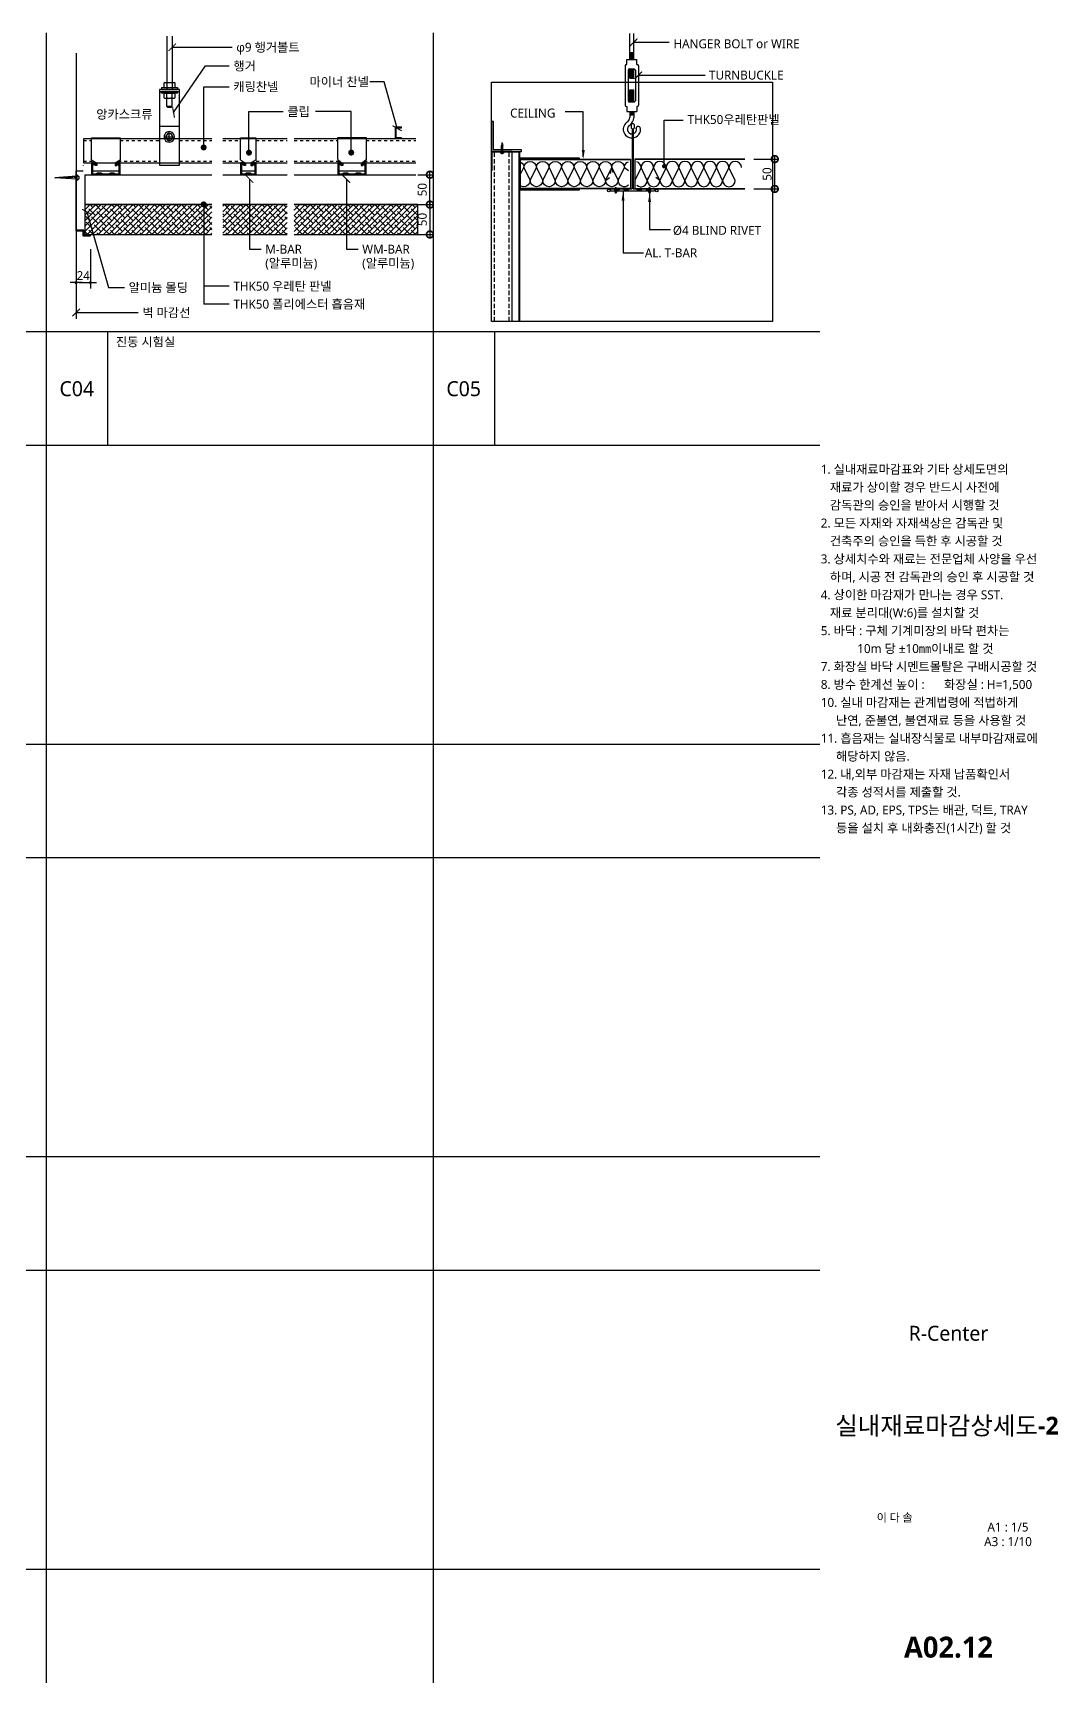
# Model space of a CAD drawing. Header units: millimetres. Extents: x 233 to 16681, y 105 to 2867.
# Drawn here: x 14966 to 16681, y 105 to 2865 of the extents above; entities that cross this region are included whole.
import ezdxf
from ezdxf.enums import TextEntityAlignment as Align

# ---------------------------------------------------------------- set-up
doc = ezdxf.new("R2010")
doc.units = ezdxf.units.MM
doc.header["$LTSCALE"] = 5
for name, pattern in [('ACAD_ISO10W100', [18, 12, -3, 0, -3]), ('HID', [2.2, 1.5, -0.7]), ('HIDDEN', [2, 1, -1])]:
    doc.linetypes.add(name, pattern=pattern)
doc.layers.get('Defpoints').update_dxf_attribs({"color": 137})
for name, color, linetype in [('01하지철물', 8, 'Continuous'), ('0402수정', 3, 'Continuous'), ('1', 7, 'ACAD_ISO10W100'), ('3', 3, 'Continuous'), ('313', 7, 'Continuous'), ('5', 5, 'Continuous'), ('9', 9, 'Continuous'), ('A-ANNO-LEDE', 6, 'Continuous'), ('A-TABL-ENDL', 2, 'Continuous'), ('A-TABL-SUBL', 4, 'Continuous'), ('A-TXT-NOTE', 3, 'Continuous'), ('DIM', 7, 'Continuous'), ('E1', 6, 'Continuous'), ('ELE-2', 2, 'Continuous'), ('FIN', 5, 'Continuous'), ('FIN4', 4, 'Continuous'), ('FIN5', 5, 'Continuous'), ('FLASHING', 5, 'Continuous'), ('GB', 4, 'Continuous'), ('H', 9, 'Continuous'), ('HAT', 8, 'Continuous'), ('HATCH', 5, 'Continuous'), ('INSUL', 252, 'Continuous'), ('piss', 1, 'Continuous'), ('SYM-LEAD', 6, 'Continuous'), ('TEXT', 3, 'Continuous'), ('TXT', 3, 'Continuous'), ('TXT2', 2, 'Continuous'), ('WALL', 3, 'Continuous'), ('WID', 4, 'Continuous'), ('XR-SHEET$0$TITLE', 7, 'Continuous'), ('XR-SHEET$1$SHT', 5, 'Continuous'), ('XR-SHEET$1$TEXT', 3, 'Continuous')]:
    doc.layers.add(name, color=color, linetype=linetype)
doc.styles.add('arial', font='malgun.ttf')
doc.styles.add('S1', font='malgun.ttf')
doc.styles.get("Standard").update_dxf_attribs({"font": 'malgun.ttf'})
doc.styles.add('XR-SHEET$0$굴림체(옥산)', font='malgun.ttf')
doc.styles.add('굴림체(옥산)', font='malgun.ttf')
doc.styles.add('맑은고딕', font='malgun.ttf')
doc.styles.add('맑은고딕B', font='malgunbd.ttf')
doc.styles.add('스타일1', font='malgun.ttf')
doc.dimstyles.new('CJA$0', dxfattribs={"dimscale": 300, "dimtxt": 2.7, "dimasz": 1, "dimexe": 2, "dimexo": 3, "dimgap": 1, "dimtad": 1, "dimdec": 0, "dimzin": 1, "dimdsep": 46, "dimtxsty": 'arial', "dimblk": 'DOT', "dimcen": 0.09, "dimdle": 1, "dimclrd": 256, "dimclre": 256, "dimclrt": 3, "dimadec": 0, "dimazin": 0, "dimtfac": 1, "dimtdec": 0, "dimtmove": 2, "dimatfit": 3, "dimldrblk": 'DOT', "dimfxl": 1, "dimtolj": 1, "dimtzin": 1, "dimarcsym": 0})
doc.dimstyles.new('CJA-1', dxfattribs={"dimscale": 5, "dimtxt": 3, "dimasz": 1, "dimexe": 2, "dimexo": 3, "dimgap": 1, "dimtad": 1, "dimdec": 0, "dimdsep": 46, "dimlunit": 6, "dimtxsty": '굴림체(옥산)', "dimblk": 'CJDOT', "dimcen": 0.09, "dimclrd": 256, "dimclre": 256, "dimclrt": 3, "dimazin": 2, "dimtfac": 1, "dimtdec": 0, "dimtix": 1, "dimtmove": 2, "dimatfit": 3, "dimldrblk": 'CJDOT', "dimfxl": 1, "dimtolj": 1, "dimtzin": 0, "dimarcsym": 0})
doc.dimstyles.new('DIM-QD 1', dxfattribs={"dimtxt": 3, "dimasz": 1.5, "dimexe": 1, "dimexo": 0, "dimgap": 1, "dimtad": 1, "dimdec": 3, "dimdsep": 46, "dimlunit": 6, "dimtxsty": '굴림체(옥산)', "dimblk1": 'ARCHTICK', "dimblk2": 'ARCHTICK', "dimsah": 1, "dimcen": 0, "dimclrd": 256, "dimclre": 256, "dimclrt": 3, "dimazin": 2, "dimtfac": 1, "dimtdec": 3, "dimtix": 1, "dimtmove": 2, "dimatfit": 3, "dimldrblk": 'ARCHTICK', "dimfxl": 1, "dimtolj": 1, "dimtzin": 0, "dimarcsym": 0})
doc.dimstyles.new('LEDER-Dot', dxfattribs={"dimscale": 5, "dimtxt": 3, "dimasz": 2, "dimexe": 2, "dimexo": 2, "dimgap": 1, "dimtad": 1, "dimtxsty": 'arial', "dimblk": 'DOTSMALL', "dimcen": 2, "dimdle": 2, "dimclrd": 256, "dimclre": 256, "dimclrt": 256, "dimadec": 0, "dimazin": 0, "dimtfac": 1, "dimtmove": 0, "dimatfit": 3, "dimldrblk": 'DOT', "dimfxl": 1, "dimlwd": -1, "dimlwe": -1, "dimarcsym": 0})

# ---------------------------------------------------------------- blocks, each defined once
blk = doc.blocks.new('CJDOT')
blk.add_line((-2, 0), (2, 0))
at = {"const_width": 0.5}
blk.add_lwpolyline([(-0.25, 0, 1), (0.25, 0, 1)], format="xyb", close=True, dxfattribs=at)
blk = doc.blocks.new('*D26')
at = {"layer": 'Defpoints', "color": 0, "transparency": 16777216}
for p in [(15038.5, 2518.3), (15062.5, 2518.3), (15062.5, 2447.4)]:
    blk.add_point(p, dxfattribs=at)
at = {"layer": 'DIM', "lineweight": -2, "transparency": 16777216}
for p, q in [((15038.5, 2503.3), (15038.5, 2437.4)), ((15062.5, 2503.3), (15062.5, 2437.4)), ((15043.5, 2447.4), (15057.5, 2447.4))]:
    blk.add_line(p, q, dxfattribs=at)
at = {"layer": 'DIM', "lineweight": -2, "transparency": 16777216, "xscale": 5, "yscale": 5, "zscale": 5, "rotation": 180}
blk.add_blockref('CJDOT', (15038.5, 2447.4), dxfattribs=at)
at = {"layer": 'DIM', "lineweight": -2, "transparency": 16777216, "xscale": 5, "yscale": 5, "zscale": 5}
blk.add_blockref('CJDOT', (15062.5, 2447.4), dxfattribs=at)
at = {"layer": 'DIM', "color": 3, "transparency": 16777216, "insert": (15050.5, 2459.1), "char_height": 15, "attachment_point": 5}
blk.add_mtext('\\A1;24', dxfattribs=at)
blk = doc.blocks.new('_ARCHTICK')
at = {"color": 0, "linetype": 'ByBlock', "const_width": 0.15}
blk.add_lwpolyline([(-0.5, -0.5), (0.5, 0.5)], dxfattribs=at)
blk = doc.blocks.new('_DOT')
at = {"color": 0, "linetype": 'ByBlock'}
blk.add_line((-0.5, 0), (-1, 0), dxfattribs=at)
at = {"color": 0, "linetype": 'ByBlock', "const_width": 0.5}
blk.add_lwpolyline([(-0.25, 0, 1), (0.25, 0, 1)], format="xyb", close=True, dxfattribs=at)
blk = doc.blocks.new('_DotSmall')
at = {"color": 0, "linetype": 'ByBlock', "const_width": 0.5}
blk.add_lwpolyline([(-0.0625, 0, 1), (0.0625, 0, 1)], format="xyb", close=True, dxfattribs=at)
blk = doc.blocks.new('*D27')
at = {"layer": 'Defpoints', "color": 0, "transparency": 16777216}
for p in [(15594.8, 2578), (15594.8, 2528), (15630.2, 2528)]:
    blk.add_point(p, dxfattribs=at)
at = {"layer": 'DIM', "color": 7, "lineweight": -2, "transparency": 16777216}
for p, q in [((15609.8, 2578), (15635.2, 2578)), ((15630.2, 2583), (15630.2, 2523)), ((15609.8, 2528), (15635.2, 2528))]:
    blk.add_line(p, q, dxfattribs=at)
at = {"layer": 'DIM', "color": 7, "lineweight": -2, "transparency": 16777216, "xscale": 22.5, "yscale": 22.5, "zscale": 22.5}
for p, rotation in [((15630.2, 2578), 90), ((15630.2, 2528), 270)]:
    blk.add_blockref('_DotSmall', p, dxfattribs=dict(at, rotation=rotation))
at = {"layer": 'DIM', "color": 3, "transparency": 16777216, "insert": (15617.5, 2553), "char_height": 15, "attachment_point": 5, "rotation": 90, "style": '스타일1'}
blk.add_mtext('\\A1;50', dxfattribs=at)
blk = doc.blocks.new('piss')
at = {"layer": '1'}
for p, q in [((-3.5, 0), (-3.5, 0.4)), ((3.5, 0), (-3.5, 0)), ((1.7, 0), (-1.7, 0)), ((-1, 0), (1, -1.2)), ((-1, 0), (-1, -11)), ((1, 0), (-1, 0)), ((1, 0), (1, -11)), ((3.5, 0), (3.5, 0.4)), ((-1, -0.7), (1, -1.9)), ((-1, -1.4), (1, -2.6)), ((-1, -2.1), (1, -3.3)), ((-1, -2.8), (1, -4)), ((-1, -3.5), (1, -4.7)), ((-1, -4.2), (1, -5.4)), ((-1, -4.9), (1, -6.1)), ((-1, -5.6), (1, -6.8)), ((-1, -6.3), (1, -7.5)), ((-1, -7), (1, -8.2)), ((-1, -7.7), (1, -8.9)), ((-1, -8.4), (1, -9.6)), ((-1, -9.1), (1, -10.3)), ((-1, -9.8), (1, -11)), ((-1, -10.5), (0.9, -11.6)), ((0, -14.8), (-1, -11)), ((0, -14.8), (1, -11))]:
    blk.add_line(p, q, dxfattribs=at)
at = {"layer": '1', "color": 1}
blk.add_line((0, 3.7), (0, -15.6), dxfattribs=at)
at = {"layer": '1', "extrusion": (0, 0, -1)}
for centre, major_axis, start_param, end_param in [((0, -2.5), (3.21, 3.21), 4.616067, 5.318703), ((0, 2), (-0.573, 0.573), 2.445737, 5.408245), ((0, -2.5), (-3.21, 3.21), 0.964483, 1.667118)]:
    blk.add_ellipse(centre, major_axis=major_axis, ratio=1, start_param=start_param, end_param=end_param, dxfattribs=at)
blk = doc.blocks.new('*D28')
at = {"layer": 'Defpoints', "color": 0, "transparency": 16777216}
for p in [(16156.9, 2654.1), (16206.9, 2654.1), (16156.9, 2604.1)]:
    blk.add_point(p, dxfattribs=at)
at = {"layer": 'DIM', "color": 7, "lineweight": -2, "transparency": 16777216}
for p, q in [((16171.9, 2654.1), (16211.9, 2654.1)), ((16206.9, 2599.1), (16206.9, 2659.1)), ((16171.9, 2604.1), (16211.9, 2604.1))]:
    blk.add_line(p, q, dxfattribs=at)
at = {"layer": 'DIM', "color": 7, "lineweight": -2, "transparency": 16777216, "xscale": 22.5, "yscale": 22.5, "zscale": 22.5}
for p, rotation in [((16206.9, 2654.1), 90), ((16206.9, 2604.1), 270)]:
    blk.add_blockref('_DotSmall', p, dxfattribs=dict(at, rotation=rotation))
at = {"layer": 'DIM', "color": 3, "transparency": 16777216, "insert": (16194.1, 2629.1), "char_height": 15, "attachment_point": 5, "rotation": 90, "style": '스타일1'}
blk.add_mtext('\\A1;50', dxfattribs=at)
blk = doc.blocks.new('클립')
at = {"layer": 'FLASHING'}
for p, q in [((7145.8, -487.5), (7144.7, -488.7)), ((7144.7, -488.7), (7144.7, -493.5)), ((7145.8, -494.7), (7144.7, -493.5)), ((7145.8, -487.5), (7147.5, -487.5)), ((7145.8, -494.7), (7145.8, -574.9)), ((7147.5, -487.5), (7148.7, -488.7)), ((7147.5, -494.7), (7148.7, -493.5)), ((7147.5, -494.7), (7147.5, -574.9)), ((7148.7, -488.7), (7148.7, -493.5)), ((7116.7, -574.9), (7116.7, -575.9)), ((7116.7, -574.9), (7121.7, -574.9)), ((7118.5, -577.5), (7174.8, -577.5)), ((7121.7, -574.9), (7122.7, -575.9)), ((7122.7, -575.9), (7128.2, -575.9)), ((7129.2, -574.9), (7128.2, -575.9)), ((7129.2, -574.9), (7134.2, -574.9)), ((7134.2, -574.9), (7135.2, -575.9)), ((7135.2, -575.9), (7140.7, -575.9)), ((7141.7, -574.9), (7140.7, -575.9)), ((7141.7, -574.9), (7145.8, -574.9)), ((7147.5, -574.9), (7151.7, -574.9)), ((7151.7, -574.9), (7152.7, -575.9)), ((7152.7, -575.9), (7158.2, -575.9)), ((7159.2, -574.9), (7158.2, -575.9)), ((7159.2, -574.9), (7164.2, -574.9)), ((7164.2, -574.9), (7165.2, -575.9)), ((7165.2, -575.9), (7170.7, -575.9)), ((7171.7, -574.9), (7170.7, -575.9)), ((7171.7, -574.9), (7176.7, -574.9)), ((7176.7, -574.9), (7176.7, -575.9))]:
    blk.add_line(p, q, dxfattribs=at)
for centre, start, end in [((7118.3, -575.9), 182.2649, 275.9602), ((7175, -575.9), 264.0398, 357.7351)]:
    blk.add_arc(centre, 1.68, start, end, dxfattribs=at)
blk = doc.blocks.new('A$C5f08aae1')
at = {"layer": 'A-TXT-NOTE', "style": '맑은고딕'}
for s, p in [('1. 실내재료마감표와 기타 상세도면의 ', (13.9, -33.8)), ('   재료가 상이할 경우 반드시 사전에 ', (13.9, -63.8)), ('   감독관의 승인을 받아서 시행할 것', (13.9, -93.8)), ('2. 모든 자재와 자재색상은 감독관 및 ', (13.9, -123.8)), ('   건축주의 승인을 득한 후 시공할 것', (13.9, -153.8)), ('3. 상세치수와 재료는 전문업체 사양을 우선', (13.9, -183.8)), ('   하며, 시공 전 감독관의 승인 후 시공할 것', (13.9, -213.8)), ('4. 상이한 마감재가 만나는 경우 SST.', (13.9, -243.8)), ('   재료 분리대(W:6)를 설치할 것', (13.9, -273.8)), ('5. 바닥 : 구체 기계미장의 바닥 편차는 ', (13.9, -303.8)), ('            10m 당 ±10㎜이내로 할 것', (13.9, -333.8)), ('7. 화장실 바닥 시멘트몰탈은 구배시공할 것', (13.9, -363.8)), ('8. 방수 한계선 높이 :', (13.9, -393.8)), ('   화장실 : H=1,500', (204.7, -393.8)), ('10. 실내 마감재는 관계법령에 적법하게', (13.9, -423.8)), ('     난연, 준불연, 불연재료 등을 사용할 것', (13.9, -453.8)), ('11. 흡음재는 실내장식물로 내부마감재료에', (13.9, -483.8)), ('     해당하지 않음.', (13.9, -513.8)), ('12. 내,외부 마감재는 자재 납품확인서', (13.9, -543.8)), ('     각종 성적서를 제출할 것.', (13.9, -573.8)), ('13. PS, AD, EPS, TPS는 배관, 덕트, TRAY ', (13.9, -603.8)), ('     등을 설치 후 내화충진(1시간) 할 것', (13.9, -633.8))]:
    blk.add_text(s, height=15, dxfattribs=at).set_placement(p, align=Align.MIDDLE_LEFT)
blk = doc.blocks.new('*D36')
at = {"layer": 'Defpoints', "color": 0, "transparency": 16777216}
for p in [(15594.8, 2628), (15630.2, 2628), (15594.8, 2578)]:
    blk.add_point(p, dxfattribs=at)
at = {"layer": 'DIM', "color": 7, "lineweight": -2, "transparency": 16777216}
for p, q in [((15609.8, 2628), (15635.2, 2628)), ((15630.2, 2573), (15630.2, 2633)), ((15609.8, 2578), (15635.2, 2578))]:
    blk.add_line(p, q, dxfattribs=at)
at = {"layer": 'DIM', "color": 7, "lineweight": -2, "transparency": 16777216, "xscale": 22.5, "yscale": 22.5, "zscale": 22.5}
for p, rotation in [((15630.2, 2628), 90), ((15630.2, 2578), 270)]:
    blk.add_blockref('_DotSmall', p, dxfattribs=dict(at, rotation=rotation))
at = {"layer": 'DIM', "color": 3, "transparency": 16777216, "insert": (15617.5, 2603), "char_height": 15, "attachment_point": 5, "rotation": 90, "style": '스타일1'}
blk.add_mtext('\\A1;50', dxfattribs=at)
blk = doc.blocks.new('XR-SHEET$0$TITLE')
at = {"layer": 'XR-SHEET$0$TITLE', "true_color": 0x000000, "style": 'XR-SHEET$0$굴림체(옥산)'}
for tag, height, p in [('동명칭', 6, (776.77, -457.26)), ('SCALE-A1', 3, (797.5, -522)), ('SCALE-A3', 3, (797.5, -527)), ('DATA', 3, (797.5, -540))]:
    blk.add_attdef(tag, text='', height=height, dxfattribs=at).set_placement(p, align=Align.MIDDLE)
for tag, height, p in [('TITLE1', 6, (776.5, -479.4)), ('TITLE4', 6, (776.5, -484.39)), ('TITLE2', 6, (776.5, -489)), ('TITLE5', 6, (776.5, -493.99)), ('TITLE3', 6, (776.5, -498.7)), ('NAME-1', 3, (760.16, -517.5)), ('NAME-2', 3, (760.16, -526.5)), ('A0.00', 7, (776.5, -561))]:
    blk.add_attdef(tag, text='', height=height, dxfattribs=at).set_placement(p, align=Align.MIDDLE_CENTER)

msp = doc.modelspace()

# ---------------------------------------------------------------- hatches: boundary and pattern name
at = {"layer": 'ELE-2'}
h = msp.add_hatch(dxfattribs=at)
h.set_pattern_fill('ANSI38', color=251, scale=2)
h.set_pattern_definition([(45, (4205, 2039.001), (-4.490128, 4.490128), []), (135, (4205, 2039.001), (-13.4703842, 4.490128), [15.875, -9.525])])
h.paths.add_polyline_path([(15265.7, 2528), (15265.7, 2578), (15053.3, 2578), (15053.3, 2528)])
h.paths.add_polyline_path([(15391.7, 2528), (15391.7, 2578), (15283.9, 2578), (15283.9, 2528)])
h.paths.add_polyline_path([(15403.3, 2578), (15403.3, 2528), (15609.8, 2528), (15609.8, 2578)])

# ---------------------------------------------------------------- linework, layer by layer
msp.add_line((15767, 2666.8), (15734.2, 2666.8))
at = {"color": 5, "linetype": 'HID'}
for p, q in [((15738.4, 2382.6), (15738.4, 2665.7)), ((15762.8, 2382.6), (15762.8, 2665.7))]:
    msp.add_line(p, q, dxfattribs=at)
at = {"color": 6}
for p, q in [((15767.8, 2382.6), (15767.8, 2665.7)), ((15779.5, 2382.6), (15779.4, 2665.7))]:
    msp.add_line(p, q, dxfattribs=at)
at = {"color": 5}
msp.add_line((15733.4, 2382.6), (15733.4, 2579.8), dxfattribs=at)
at = {"layer": '01하지철물', "color": 4}
msp.add_lwpolyline([(15780.4, 2602.5), (15880.4, 2602.5), (15880.4, 2604.1), (15782, 2604.1), (15782, 2654.1), (15880.4, 2654.1), (15880.4, 2655.7), (15780.4, 2655.7)], close=True, dxfattribs=at)
at = {"layer": '0402수정', "color": 254}
msp.add_line((15733.4, 2579.8), (15733.4, 2716.4), dxfattribs=at)
at = {"layer": '3', "color": 2}
for p, q in [((15782, 2654.1), (15965.9, 2654.1)), ((15782, 2653.2), (15965.9, 2653.2)), ((15965.9, 2654.1), (15965.9, 2604.1)), ((16156.9, 2654.1), (15972.8, 2654.1)), ((15972.8, 2654.1), (15972.8, 2604.1)), ((16156.9, 2653.2), (15972.8, 2653.2)), ((15965.9, 2605), (15781.9, 2605)), ((15965.9, 2604.1), (15781.9, 2604.1)), ((15972.8, 2605), (16156.9, 2605)), ((15972.8, 2604.1), (16156.9, 2604.1))]:
    msp.add_line(p, q, dxfattribs=at)
at = {"layer": '3', "color": 6}
for p, q in [((15940.2, 2604.4), (15939.3, 2604.4)), ((15939.3, 2599.7), (15940.2, 2599.7)), ((15940.2, 2599.7), (15940.2, 2604.4)), ((15941.1, 2608), (15941.1, 2608.4)), ((15941.1, 2597), (15941.1, 2607.1)), ((15941.1, 2595.7), (15941.1, 2596.1)), ((15942, 2604.4), (15942, 2599.7)), ((15942.9, 2604.4), (15942, 2604.4)), ((15942, 2599.7), (15942.9, 2599.7)), ((15995.8, 2604.4), (15996.7, 2604.4)), ((15996.7, 2599.7), (15995.8, 2599.7)), ((15996.7, 2604.4), (15996.7, 2599.7)), ((15997.6, 2608), (15997.6, 2608.4)), ((15997.6, 2597), (15997.6, 2607.1)), ((15998.5, 2599.7), (15998.5, 2604.4)), ((15998.5, 2604.4), (15999.4, 2604.4)), ((15999.4, 2599.7), (15998.5, 2599.7))]:
    msp.add_line(p, q, dxfattribs=at)
at = {"layer": '3'}
msp.add_lwpolyline([(15733.4, 2666.8), (15783.4, 2666.8), (15783.4, 2669.8), (15736.4, 2669.8), (15736.4, 2716.8), (15733.4, 2716.8)], close=True, dxfattribs=at)
at = {"layer": '3', "color": 6}
for centre, start, end in [((15941.1, 2604.4), 0, 180), ((15941.1, 2599.7), 180, 0), ((15997.6, 2604.4), 0, 180), ((15997.6, 2599.7), 180, 0)]:
    msp.add_arc(centre, 1.8, start, end, dxfattribs=at)
at = {"layer": '313', "color": 7, "linetype": 'Continuous'}
for p, q in [((15572.5, 2687.9), (15572.5, 2707.8)), ((15572.5, 2707.8), (15582.9, 2707.8)), ((15574, 2689.5), (15574, 2706.3)), ((15574, 2706.3), (15582.9, 2706.3)), ((15582.9, 2706.3), (15582.9, 2707.8)), ((15582.9, 2687.9), (15572.5, 2687.9)), ((15582.9, 2689.5), (15574, 2689.5)), ((15582.9, 2689.5), (15582.9, 2687.9)), ((15039.4, 2634.5), (15038.5, 2634.5)), ((15050.5, 2644), (15050.5, 2643.2))]:
    msp.add_line(p, q, dxfattribs=at)
at = {"layer": '5', "color": 9}
for p, q in [((15964.5, 2820.6), (15964.5, 2864)), ((15971.2, 2820.6), (15971.2, 2864)), ((15959.6, 2820.6), (15976.1, 2820.6)), ((15959.6, 2812.5), (15959.6, 2820.6)), ((15963.9, 2832.9), (15971.9, 2832.3)), ((15963.9, 2831.4), (15971.9, 2830.8)), ((15963.9, 2829.9), (15971.9, 2829.3)), ((15963.9, 2828.4), (15971.9, 2827.8)), ((15963.9, 2827), (15971.9, 2826.4)), ((15963.9, 2825.5), (15971.9, 2824.9)), ((15963.9, 2824), (15971.9, 2823.4)), ((15963.9, 2822.5), (15971.9, 2821.9)), ((15964.5, 2820.6), (15964.5, 2822.8)), ((15971.2, 2820.6), (15971.2, 2822.8)), ((15976.1, 2812.5), (15976.1, 2820.6)), ((15956.6, 2810.2), (15956.6, 2744.2)), ((15958.9, 2812.5), (15959.6, 2812.5)), ((15961.9, 2802.6), (15961.9, 2751.8)), ((15963.9, 2804.1), (15971.9, 2803.5)), ((15963.9, 2802.6), (15971.9, 2802)), ((15963.9, 2801.1), (15971.9, 2800.5)), ((15963.9, 2799.6), (15971.9, 2799)), ((15963.9, 2798.1), (15971.9, 2797.5)), ((15963.9, 2796.6), (15971.9, 2796)), ((15963.9, 2795.1), (15971.9, 2794.5)), ((15963.9, 2793.6), (15971.9, 2793)), ((15963.9, 2792.1), (15971.9, 2791.5)), ((15963.9, 2790.8), (15971.9, 2790.2)), ((15964.1, 2804.8), (15971.6, 2804.8)), ((15964.5, 2789.5), (15964.5, 2804.8)), ((15964.5, 2789.5), (15971.2, 2789.5)), ((15971.2, 2789.5), (15971.2, 2804.8)), ((15973.9, 2802.6), (15973.9, 2751.8)), ((15976.1, 2812.5), (15976.9, 2812.5)), ((15979.1, 2810.2), (15979.1, 2744.2)), ((15963.9, 2768.6), (15971.9, 2769.2)), ((15963.9, 2767.1), (15971.9, 2767.7)), ((15963.9, 2765.8), (15971.9, 2766.4)), ((15963.9, 2764.3), (15971.9, 2764.9)), ((15963.9, 2762.8), (15971.9, 2763.4)), ((15963.9, 2761.3), (15971.9, 2761.9)), ((15963.9, 2759.9), (15971.9, 2760.5)), ((15964.5, 2749.6), (15964.5, 2770.1)), ((15964.5, 2770.1), (15971.2, 2770.1)), ((15971.2, 2749.6), (15971.2, 2770.1)), ((15958.9, 2741.9), (15959.6, 2741.9)), ((15959.6, 2741.9), (15959.6, 2733.8)), ((15959.6, 2733.8), (15976.1, 2733.8)), ((15963.9, 2758.4), (15971.9, 2759)), ((15963.9, 2756.9), (15971.9, 2757.5)), ((15963.9, 2755.4), (15971.9, 2756)), ((15963.9, 2753.9), (15971.9, 2754.5)), ((15963.9, 2752.4), (15971.9, 2753)), ((15963.9, 2750.9), (15971.9, 2751.5)), ((15963.9, 2731.8), (15971.9, 2732.5)), ((15964.1, 2749.6), (15971.6, 2749.6)), ((15964.5, 2733.8), (15964.5, 2723.6)), ((15971.2, 2733.8), (15971.2, 2723.1)), ((15976.1, 2741.9), (15976.9, 2741.9)), ((15976.1, 2741.9), (15976.1, 2733.8)), ((15963.9, 2730.3), (15971.9, 2731)), ((15963.9, 2728.8), (15971.9, 2729.5)), ((15963.9, 2727.3), (15971.9, 2728))]:
    msp.add_line(p, q, dxfattribs=at)
for centre, radius, start, end in [((15958.9, 2810.2), 2.25, 90, 180), ((15964.1, 2802.6), 2.25, 90, 180), ((15971.6, 2802.6), 2.25, 0, 90), ((15976.9, 2810.2), 2.25, 0, 90), ((15958.9, 2744.2), 2.25, 180, 270), ((15964.1, 2751.8), 2.25, 180, 270), ((15971.6, 2751.8), 2.25, 270, 0), ((15976.9, 2744.2), 2.25, 270, 0), ((15968, 2703.8), 14.4, 117.8699, 271.0126), ((15968, 2703.8), 7.61, 110.1313, 271.9116), ((15949.9, 2725.8), 14.8, 320.6922, 351.174), ((15949.9, 2725.8), 21.5, 316.1554, 352.6914), ((15968, 2703.8), 14.4, 275.2607, 13.4188), ((15968, 2703.8), 7.61, 279.966, 15.0105), ((15977.6, 2706.4), 2.25, 106.8288, 195.0105), ((15978.4, 2703.7), 4.99, 42.9758, 106.8288)]:
    msp.add_arc(centre, radius, start, end, dxfattribs=at)
at = {"layer": '9', "color": 2}
msp.add_lwpolyline([(15767.8, 2666.8), (15733.4, 2666.8), (15733.4, 2634.8), (15734.2, 2634.8), (15734.2, 2666), (15767, 2666), (15767, 2634.8), (15767.8, 2634.8), (15767.8, 2666.8)], dxfattribs=at)
at = {"layer": 'A-ANNO-LEDE'}
for p, q in [((15294.8, 2441.5), (15251.9, 2441.5)), ((15294.8, 2411.5), (15251.9, 2411.5))]:
    msp.add_line(p, q, dxfattribs=at)
at = {"layer": 'A-TABL-ENDL'}
for p, q in [((14988.5, 2865), (14988.5, 105)), ((15635.5, 2865), (15635.5, 105)), ((16282.5, 2175), (12847.5, 2175)), ((16282.5, 1485), (12847.5, 1485)), ((16282.5, 795), (12847.5, 795))]:
    msp.add_line(p, q, dxfattribs=at)
at = {"layer": 'A-TABL-SUBL'}
for p, q in [((16282.5, 2365), (12847.5, 2365)), ((15091, 2365), (15091, 2175)), ((15091, 2365), (15091, 2175)), ((15738, 2365), (15738, 2175)), ((15738, 2365), (15738, 2175)), ((16282.5, 1675), (12847.5, 1675)), ((16282.5, 985), (12847.5, 985)), ((16282.5, 295), (12847.5, 295))]:
    msp.add_line(p, q, dxfattribs=at)
at = {"layer": 'Defpoints'}
msp.add_lwpolyline([(16203.4, 2382.6), (15733.4, 2382.6), (15733.4, 2782.6), (16203.4, 2782.6)], close=True, dxfattribs=at)
at = {"layer": 'DIM'}
msp.add_lwpolyline([(15031.5, 2625.2, 0, 3.33, 0), (15034.3, 2634.8, 0, 0, 0), (15055.6, 2718.1, 0, 0, 0), (15072.9, 2718.1, 0, 0, 0)], format="xyseb", dxfattribs=at)
at = {"layer": 'E1'}
for p, q in [((15780.4, 2665.7), (15767.8, 2665.7)), ((15779.4, 2382.6), (15779.4, 2665.7))]:
    msp.add_line(p, q, dxfattribs=at)
msp.add_lwpolyline([(15780.4, 2382.6), (15780.4, 2665.7)], dxfattribs=at)
at = {"layer": 'FIN', "linetype": 'HIDDEN'}
for p, q in [((15050.9, 2685.4), (15064.4, 2685.4)), ((15112, 2685.4), (15177.9, 2685.4)), ((15211.5, 2685.4), (15265.7, 2685.4)), ((15283.9, 2685.4), (15313.7, 2685.4)), ((15339.7, 2685.4), (15391.7, 2685.4)), ((15403.3, 2685.4), (15476, 2685.4)), ((15523.6, 2685.4), (15606.6, 2685.4)), ((15050.9, 2650.5), (15067.8, 2650.5)), ((15108.8, 2650.5), (15178, 2650.5)), ((15211.5, 2650.5), (15265.7, 2650.5)), ((15283.9, 2650.5), (15313.7, 2650.5)), ((15339.7, 2650.5), (15391.7, 2650.5)), ((15403.3, 2650.5), (15479.4, 2650.5)), ((15520.5, 2650.5), (15606.6, 2650.5))]:
    msp.add_line(p, q, dxfattribs=at)
at = {"layer": 'FIN4'}
for p, q in [((15038.5, 2638.4), (15038.5, 2580.2)), ((15069.8, 2647.9), (15064.5, 2647.9)), ((15064.5, 2647.9), (15064.5, 2627.9)), ((15064.5, 2627.9), (15072.8, 2627.9)), ((15069.2, 2646.4), (15066.1, 2646.4)), ((15066.1, 2646.4), (15066.1, 2629.5)), ((15066.1, 2629.5), (15072.8, 2629.5)), ((15071.8, 2643.8), (15069.2, 2646.4)), ((15072.8, 2644.9), (15069.8, 2647.9)), ((15071.8, 2643.8), (15072.8, 2644.9)), ((15074.6, 2630.4), (15072.8, 2629.5)), ((15074.6, 2628.8), (15072.8, 2627.9)), ((15076.6, 2630.8), (15074.6, 2630.4)), ((15076.6, 2629.2), (15074.6, 2628.8)), ((15078.6, 2630.8), (15076.6, 2630.8)), ((15078.6, 2629.2), (15076.6, 2629.2)), ((15080.6, 2630.4), (15078.6, 2630.8)), ((15080.6, 2628.8), (15078.6, 2629.2)), ((15082.5, 2629.5), (15080.6, 2630.4)), ((15082.5, 2627.9), (15080.6, 2628.8)), ((15082.5, 2629.5), (15094.1, 2629.5)), ((15082.5, 2627.9), (15094.1, 2627.9)), ((15095.9, 2630.4), (15094.1, 2629.5)), ((15095.9, 2628.8), (15094.1, 2627.9)), ((15097.9, 2630.8), (15095.9, 2630.4)), ((15097.9, 2629.2), (15095.9, 2628.8)), ((15099.9, 2630.8), (15097.9, 2630.8)), ((15099.9, 2629.2), (15097.9, 2629.2)), ((15101.9, 2630.4), (15099.9, 2630.8)), ((15101.9, 2628.8), (15099.9, 2629.2)), ((15103.8, 2629.5), (15101.9, 2630.4)), ((15103.8, 2627.9), (15101.9, 2628.8)), ((15103.8, 2629.5), (15110.5, 2629.5)), ((15103.8, 2627.9), (15112.1, 2627.9)), ((15106.9, 2647.9), (15103.9, 2644.9)), ((15103.9, 2644.9), (15104.9, 2643.8)), ((15107.4, 2646.4), (15104.9, 2643.8)), ((15112.1, 2647.9), (15106.9, 2647.9)), ((15110.5, 2646.4), (15107.4, 2646.4)), ((15110.5, 2629.5), (15110.5, 2646.4)), ((15112.1, 2627.9), (15112.1, 2647.9)), ((15318.6, 2647.9), (15313.4, 2647.9)), ((15313.4, 2647.9), (15313.4, 2627.9)), ((15313.4, 2627.9), (15321.7, 2627.9)), ((15318.1, 2646.4), (15314.9, 2646.4)), ((15314.9, 2646.4), (15314.9, 2629.5)), ((15314.9, 2629.5), (15321.7, 2629.5)), ((15320.6, 2643.8), (15318.1, 2646.4)), ((15321.7, 2644.9), (15318.6, 2647.9)), ((15321.7, 2644.9), (15320.6, 2643.8)), ((15323.5, 2630.4), (15321.7, 2629.5)), ((15323.5, 2628.8), (15321.7, 2627.9)), ((15325.5, 2630.8), (15323.5, 2630.4)), ((15325.5, 2629.2), (15323.5, 2628.8)), ((15327.5, 2630.8), (15325.5, 2630.8)), ((15327.5, 2629.2), (15325.5, 2629.2)), ((15329.5, 2630.4), (15327.5, 2630.8)), ((15329.5, 2628.8), (15327.5, 2629.2)), ((15331.4, 2629.5), (15329.5, 2630.4)), ((15331.4, 2627.9), (15329.5, 2628.8)), ((15331.4, 2629.5), (15338.1, 2629.5)), ((15331.4, 2627.9), (15339.7, 2627.9)), ((15334.5, 2647.9), (15331.5, 2644.9)), ((15331.5, 2644.9), (15332.5, 2643.8)), ((15335, 2646.4), (15332.5, 2643.8)), ((15339.7, 2647.9), (15334.5, 2647.9)), ((15338.1, 2646.4), (15335, 2646.4)), ((15338.1, 2629.5), (15338.1, 2646.4)), ((15339.7, 2627.9), (15339.7, 2647.9)), ((15481.5, 2647.9), (15476.2, 2647.9)), ((15476.2, 2647.9), (15476.2, 2627.9)), ((15476.2, 2627.9), (15484.5, 2627.9)), ((15481, 2646.4), (15477.8, 2646.4)), ((15477.8, 2646.4), (15477.8, 2629.5)), ((15477.8, 2629.5), (15484.5, 2629.5)), ((15483.5, 2643.8), (15481, 2646.4)), ((15484.5, 2644.9), (15481.5, 2647.9)), ((15483.5, 2643.8), (15484.5, 2644.9)), ((15486.3, 2630.4), (15484.5, 2629.5)), ((15486.3, 2628.8), (15484.5, 2627.9)), ((15488.4, 2630.8), (15486.3, 2630.4)), ((15488.4, 2629.2), (15486.3, 2628.8)), ((15490.3, 2630.8), (15488.4, 2630.8)), ((15490.3, 2629.2), (15488.4, 2629.2)), ((15492.3, 2630.4), (15490.3, 2630.8)), ((15492.3, 2628.8), (15490.3, 2629.2)), ((15494.2, 2629.5), (15492.3, 2630.4)), ((15494.2, 2627.9), (15492.3, 2628.8)), ((15494.2, 2629.5), (15505.8, 2629.5)), ((15494.2, 2627.9), (15505.8, 2627.9)), ((15507.6, 2630.4), (15505.8, 2629.5)), ((15507.6, 2628.8), (15505.8, 2627.9)), ((15509.6, 2630.8), (15507.6, 2630.4)), ((15509.6, 2629.2), (15507.6, 2628.8)), ((15511.6, 2630.8), (15509.6, 2630.8)), ((15511.6, 2629.2), (15509.6, 2629.2)), ((15513.6, 2630.4), (15511.6, 2630.8)), ((15513.6, 2628.8), (15511.6, 2629.2)), ((15515.5, 2629.5), (15513.6, 2630.4)), ((15515.5, 2627.9), (15513.6, 2628.8)), ((15515.5, 2629.5), (15522.2, 2629.5)), ((15515.5, 2627.9), (15523.8, 2627.9)), ((15518.6, 2647.9), (15515.6, 2644.9)), ((15515.6, 2644.9), (15516.6, 2643.8)), ((15519.2, 2646.4), (15516.6, 2643.8)), ((15523.8, 2647.9), (15518.6, 2647.9)), ((15522.2, 2646.4), (15519.2, 2646.4)), ((15522.2, 2629.5), (15522.2, 2646.4)), ((15523.8, 2627.9), (15523.8, 2647.9))]:
    msp.add_line(p, q, dxfattribs=at)
at = {"layer": 'FIN5'}
for p, q in [((15039.5, 2625.3), (15003, 2622.9)), ((15003, 2622.9), (15032.8, 2623.7)), ((15039.5, 2620.6), (15003, 2622.9)), ((15032.8, 2623.7), (15034, 2624.7)), ((15035.1, 2623.9), (15036.6, 2625)), ((15035.1, 2623.9), (15037.2, 2624)), ((15037.2, 2624), (15038.8, 2625.3)), ((15039.5, 2618.2), (15039.5, 2627.7)), ((15040.3, 2627.7), (15039.5, 2627.7)), ((15040.3, 2618.2), (15040.3, 2627.7)), ((15040.3, 2619.4), (15040.3, 2626.5)), ((15040.3, 2618.2), (15039.5, 2618.2))]:
    msp.add_line(p, q, dxfattribs=at)
for centre, start, end in [((15040.3, 2622.9), 270, 90), ((15040.3, 2622.1), 72.3684, 82.8611), ((15040.3, 2622.1), 18.2989, 61.3579)]:
    msp.add_arc(centre, 3.58, start, end, dxfattribs=at)
at = {"layer": 'GB'}
for p, q in [((15053.3, 2628), (15265.7, 2628)), ((15053.3, 2628), (15053.3, 2618.5)), ((15283.9, 2628), (15391.7, 2628)), ((15403.3, 2628), (15606.6, 2628)), ((15053.3, 2618.5), (15053.3, 2578)), ((15053.3, 2578), (15265.7, 2578)), ((15283.9, 2578), (15391.7, 2578)), ((15403.3, 2578), (15606.6, 2578))]:
    msp.add_line(p, q, dxfattribs=at)
at = {"layer": 'H'}
for centre in [(15929.3, 2601.7), (16009.5, 2601.5)]:
    msp.add_circle(centre, 2.25, dxfattribs=at)
at = {"layer": 'HAT'}
for p, q in [((15190.1, 2859.5), (15190.1, 2782.1)), ((15199.4, 2859.5), (15199.4, 2782.1)), ((15211.6, 2770.4), (15177.9, 2770.4)), ((15177.9, 2770.4), (15177.9, 2644)), ((15177.9, 2767.4), (15211.5, 2767.4)), ((15181.6, 2773.6), (15207.9, 2773.6)), ((15181.6, 2773.6), (15181.6, 2770.8)), ((15181.6, 2770.8), (15207.9, 2770.8)), ((15207.9, 2767), (15181.6, 2767)), ((15181.6, 2764.1), (15181.6, 2767)), ((15207.9, 2764.1), (15181.6, 2764.1)), ((15186.9, 2782.1), (15185.5, 2780.9)), ((15185.5, 2780.9), (15185.5, 2773.9)), ((15185.5, 2773.9), (15204, 2773.9)), ((15204, 2763.9), (15185.5, 2763.9)), ((15185.5, 2763.9), (15185.5, 2756.9)), ((15186.9, 2782.1), (15188.8, 2782.1)), ((15188.8, 2782.1), (15190.1, 2780.9)), ((15188.8, 2782.1), (15200.8, 2782.1)), ((15190.1, 2780.9), (15192.9, 2782.1)), ((15190.1, 2780.9), (15190.1, 2773.9)), ((15190.1, 2773.9), (15190.1, 2770.4)), ((15190.1, 2763.9), (15190.1, 2767.4)), ((15190.1, 2756.9), (15190.1, 2763.9)), ((15199.4, 2780.9), (15196.7, 2782.1)), ((15200.8, 2782.1), (15199.4, 2780.9)), ((15199.4, 2780.9), (15199.4, 2773.9)), ((15199.4, 2773.9), (15199.4, 2770.4)), ((15199.4, 2763.9), (15199.4, 2767.4)), ((15199.4, 2756.9), (15199.4, 2763.9)), ((15200.8, 2782.1), (15202.7, 2782.1)), ((15204, 2780.9), (15202.7, 2782.1)), ((15204, 2773.9), (15204, 2780.9)), ((15204, 2756.9), (15204, 2763.9)), ((15207.9, 2773.6), (15207.9, 2770.8)), ((15207.9, 2764.1), (15207.9, 2767)), ((15211.6, 2644), (15211.6, 2770.4)), ((15185.5, 2756.9), (15186.9, 2755.6)), ((15188.8, 2755.6), (15186.9, 2755.6)), ((15188.8, 2755.6), (15190.1, 2756.9)), ((15200.8, 2755.6), (15188.8, 2755.6)), ((15190.1, 2756.9), (15192.9, 2755.6)), ((15190.1, 2742.1), (15190.1, 2755.6)), ((15191.7, 2740.6), (15190.1, 2742.1)), ((15199.4, 2742.1), (15190.1, 2742.1)), ((15197.8, 2740.6), (15191.7, 2740.6)), ((15199.4, 2756.9), (15196.7, 2755.6)), ((15197.8, 2740.6), (15199.4, 2742.1)), ((15200.8, 2755.6), (15199.4, 2756.9)), ((15199.4, 2742.1), (15199.4, 2755.6)), ((15202.7, 2755.6), (15200.8, 2755.6)), ((15202.7, 2755.6), (15204, 2756.9)), ((15177.9, 2709), (15211.5, 2709)), ((15064.4, 2687.9), (15050.9, 2687.9)), ((15050.9, 2687.9), (15050.9, 2647.9)), ((15064.4, 2652.7), (15064.4, 2689.7)), ((15064.4, 2689.7), (15112, 2689.7)), ((15112, 2687.9), (15064.4, 2687.9)), ((15112, 2689.7), (15112, 2652.4)), ((15177.9, 2687.9), (15112, 2687.9)), ((15211.5, 2687.9), (15177.9, 2687.9)), ((15185.8, 2693.3), (15185.6, 2691.1)), ((15185.6, 2691.1), (15185.8, 2688.9)), ((15186.7, 2695.4), (15185.8, 2693.3)), ((15185.8, 2688.9), (15186.7, 2686.8)), ((15186.4, 2691.2), (15202.1, 2691.2)), ((15188, 2697.3), (15186.7, 2695.4)), ((15186.7, 2686.8), (15188, 2684.9)), ((15189.9, 2698.7), (15188, 2697.3)), ((15191.2, 2696.5), (15188, 2691.1)), ((15188, 2691.1), (15191.2, 2685.7)), ((15188, 2684.9), (15189.9, 2683.5)), ((15192, 2699.5), (15189.9, 2698.7)), ((15189.9, 2683.5), (15192, 2682.7)), ((15197.3, 2696.5), (15191.2, 2696.5)), ((15191.2, 2685.7), (15197.3, 2685.7)), ((15194.2, 2699.7), (15192, 2699.5)), ((15192, 2682.7), (15194.2, 2682.5)), ((15196.5, 2699.5), (15194.2, 2699.7)), ((15194.2, 2683.3), (15194.2, 2699.1)), ((15194.2, 2682.5), (15196.5, 2682.7)), ((15198.6, 2698.7), (15196.5, 2699.5)), ((15196.5, 2682.7), (15198.6, 2683.5)), ((15200.5, 2691.1), (15197.3, 2696.5)), ((15197.3, 2685.7), (15200.5, 2691.1)), ((15200.5, 2697.3), (15198.6, 2698.7)), ((15198.6, 2683.5), (15200.5, 2684.9)), ((15201.8, 2695.4), (15200.5, 2697.3)), ((15200.5, 2684.9), (15201.8, 2686.8)), ((15202.7, 2693.3), (15201.8, 2695.4)), ((15201.8, 2686.8), (15202.7, 2688.9)), ((15202.9, 2691.1), (15202.7, 2693.3)), ((15202.7, 2688.9), (15202.9, 2691.1)), ((15265.7, 2687.9), (15211.5, 2687.9)), ((15313.7, 2687.9), (15283.9, 2687.9)), ((15313.3, 2652.7), (15313.3, 2689.7)), ((15313.3, 2689.7), (15339.3, 2689.7)), ((15339.3, 2687.9), (15313.3, 2687.9)), ((15339.3, 2689.7), (15339.3, 2652.4)), ((15391.7, 2687.9), (15339.7, 2687.9)), ((15476, 2687.9), (15403.3, 2687.9)), ((15476, 2653.3), (15476, 2690)), ((15476, 2690), (15523.6, 2690)), ((15523.6, 2687.9), (15476, 2687.9)), ((15523.6, 2690), (15523.6, 2652.9)), ((15606.6, 2687.9), (15523.6, 2687.9)), ((15064.4, 2652.7), (15073.2, 2647.1)), ((15112, 2652.4), (15103.7, 2647.1)), ((15313.3, 2652.7), (15322, 2647.1)), ((15339.3, 2652.4), (15330.9, 2647.1)), ((15476, 2653.3), (15484.6, 2646.1)), ((15523.6, 2652.9), (15515.2, 2646.1)), ((15038.5, 2534.3), (15038.5, 2634.5)), ((15039.4, 2634.5), (15050.5, 2634.5)), ((15039.4, 2535.2), (15039.4, 2633.7)), ((15050.5, 2633.7), (15039.4, 2633.7)), ((15050.9, 2647.9), (15071.8, 2647.9)), ((15070.3, 2644.3), (15066.1, 2644.3)), ((15066.1, 2634.5), (15110.5, 2634.5)), ((15070.3, 2643.5), (15070.3, 2644.3)), ((15073.2, 2643.5), (15070.3, 2643.5)), ((15071.8, 2647.9), (15104.9, 2647.9)), ((15073.2, 2647.1), (15073.2, 2643.5)), ((15103.7, 2647.1), (15103.7, 2643.5)), ((15103.7, 2643.5), (15106.7, 2643.5)), ((15104.9, 2647.9), (15178, 2647.9)), ((15106.7, 2643.5), (15106.7, 2644.7)), ((15106.7, 2644.7), (15110.5, 2644.7)), ((15177.9, 2644), (15211.6, 2644)), ((15178, 2647.9), (15211.5, 2647.9)), ((15211.5, 2647.9), (15265.7, 2647.9)), ((15283.9, 2647.9), (15313.7, 2647.9)), ((15319.2, 2644.3), (15314.9, 2644.3)), ((15314.9, 2634.5), (15338.1, 2634.5)), ((15319.2, 2643.5), (15319.2, 2644.3)), ((15322, 2643.5), (15319.2, 2643.5)), ((15320.6, 2647.9), (15332.2, 2647.9)), ((15322, 2647.1), (15322, 2643.5)), ((15330.9, 2647.1), (15330.9, 2643.5)), ((15330.9, 2643.5), (15334, 2643.5)), ((15334, 2643.5), (15334, 2644.7)), ((15334, 2644.7), (15338.1, 2644.7)), ((15339.7, 2647.9), (15391.7, 2647.9)), ((15403.3, 2647.9), (15482.4, 2647.9)), ((15481.9, 2644.7), (15477.8, 2644.7)), ((15477.8, 2634.5), (15522.2, 2634.5)), ((15481.9, 2643.6), (15481.9, 2644.7)), ((15484.6, 2643.6), (15481.9, 2643.6)), ((15482.4, 2647.9), (15517.4, 2647.9)), ((15484.6, 2646.1), (15484.6, 2643.6)), ((15515.2, 2646.1), (15515.2, 2643.6)), ((15515.2, 2643.6), (15517.9, 2643.6)), ((15517.4, 2647.9), (15606.6, 2647.9)), ((15517.9, 2643.6), (15517.9, 2644.7)), ((15517.9, 2644.7), (15522.2, 2644.7)), ((15038.5, 2534.3), (15050.4, 2534.3)), ((15051.3, 2535.2), (15039.4, 2535.2)), ((15050.4, 2525.4), (15050.4, 2534.3)), ((15050.4, 2533.8), (15050.4, 2526.4)), ((15062.3, 2525.4), (15050.4, 2525.4)), ((15051.3, 2535.2), (15051.3, 2526.4)), ((15051.3, 2526.4), (15061.3, 2526.4)), ((15058.4, 2528), (15062.3, 2528)), ((15058.4, 2528), (15058.4, 2527)), ((15058.4, 2527), (15061.3, 2527)), ((15058.4, 2527), (15061.3, 2527)), ((15061.3, 2527), (15061.3, 2526.4)), ((15061.3, 2527), (15061.3, 2526.4)), ((15062.3, 2528), (15062.3, 2525.4))]:
    msp.add_line(p, q, dxfattribs=at)
at = {"layer": 'HATCH', "color": 9}
for points in [[(15787.4, 2639.8, -1), (15808.4, 2639.8), (15818.9, 2618.3, -1), (15797.9, 2618.3), (15808.4, 2639.8)], [(15808.4, 2639.8, -1), (15829.4, 2639.8), (15839.9, 2618.3, -1), (15818.9, 2618.3), (15829.4, 2639.8)], [(15829.4, 2639.8, -1), (15850.4, 2639.8), (15860.9, 2618.3, -1), (15839.9, 2618.3), (15850.4, 2639.8)], [(15850.4, 2639.8, -1), (15871.4, 2639.8), (15881.9, 2618.3, -1), (15860.9, 2618.3), (15871.4, 2639.8)], [(15871.4, 2639.8, -1), (15892.4, 2639.8), (15902.9, 2618.3, -1), (15881.9, 2618.3), (15892.4, 2639.8)], [(15892.4, 2639.8, -1), (15913.4, 2639.8), (15923.9, 2618.3, -1), (15902.9, 2618.3), (15913.4, 2639.8)], [(15913.4, 2639.8, -1), (15934.4, 2639.8), (15944.9, 2618.3, -1), (15923.9, 2618.3), (15934.4, 2639.8)], [(15913.4, 2639.8, -1), (15934.4, 2639.8), (15936.2, 2631.6, -1)], [(15934.4, 2639.8, -1), (15955.4, 2639.8), (15962.2, 2635)], [(15955.4, 2639.8, -0.310868), (15962.2, 2649.7, -0.310868)], [(16004.3, 2639.8, 1), (15983.3, 2639.8), (15972.8, 2618.3)], [(15983.3, 2639.8, 0.310868), (15976.5, 2649.7, 0.310868)], [(16025.3, 2639.8, 1), (16004.3, 2639.8), (15993.8, 2618.3, 1), (16014.8, 2618.3), (16004.3, 2639.8)], [(16046.3, 2639.8, 1), (16025.3, 2639.8), (16014.8, 2618.3, 1), (16035.8, 2618.3), (16025.3, 2639.8)], [(16067.3, 2639.8, 1), (16046.3, 2639.8), (16035.8, 2618.3, 1), (16056.8, 2618.3), (16046.3, 2639.8)], [(16088.3, 2639.8, 1), (16067.3, 2639.8), (16056.8, 2618.3, 1), (16077.8, 2618.3), (16067.3, 2639.8)], [(16109.3, 2639.8, 1), (16088.3, 2639.8), (16077.8, 2618.3, 1), (16098.8, 2618.3), (16088.3, 2639.8)], [(16109.3, 2639.8, 1), (16088.3, 2639.8), (16077.8, 2618.3, 1), (16098.8, 2618.3), (16088.3, 2639.8)], [(16130.3, 2639.8, 1), (16109.3, 2639.8), (16098.8, 2618.3, 1), (16119.8, 2618.3), (16109.3, 2639.8)], [(16151.3, 2639.8, 1), (16130.3, 2639.8), (16119.8, 2618.3, 1), (16140.8, 2618.3), (16130.3, 2639.8)], [(15782, 2649.1, -0.274172), (15787.4, 2639.8), (15797.9, 2618.3, -0.585211), (15782, 2609.4, -0.585211)], [(15944.1, 2622.2), (15944.9, 2618.3, -1), (15923.9, 2618.3), (15930.7, 2623.2)], [(15962.2, 2610.3, -0.637102), (15944.9, 2618.3), (15955.4, 2639.8)], [(15976.5, 2610.3, 0.637102), (15993.8, 2618.3), (15983.3, 2639.8)], [(15994.6, 2622.2), (15993.8, 2618.3, 1), (16014.8, 2618.3), (16008, 2623.2)]]:
    msp.add_lwpolyline(points, format="xyb", dxfattribs=at)
for points in [[(15782, 2628.7), (15787.4, 2639.8)], [(15932.2, 2630.2), (15934.4, 2639.8)]]:
    msp.add_lwpolyline(points, dxfattribs=at)
at = {"layer": 'INSUL', "color": 251}
for p, q in [((15053.3, 2578), (15053.3, 2528)), ((15609.8, 2528), (15609.8, 2578)), ((15053.3, 2528), (15265.7, 2528)), ((15283.9, 2528), (15391.7, 2528)), ((15403.3, 2528), (15609.8, 2528))]:
    msp.add_line(p, q, dxfattribs=at)
at = {"layer": 'SYM-LEAD'}
for p, q in [((15886.6, 2732.9), (15856.6, 2732.9)), ((15886.6, 2658), (15886.6, 2732.9)), ((16022.1, 2719), (16053.9, 2719)), ((15953.3, 2599.3), (15953.3, 2497.5)), ((15997.6, 2597.3), (15997.6, 2536.4)), ((15997.6, 2536.4), (16032.3, 2536.4)), ((15953.3, 2497.5), (15987.7, 2497.5))]:
    msp.add_line(p, q, dxfattribs=at)
at = {"layer": 'SYM-LEAD', "color": 6}
msp.add_line((15092.9, 2439.3), (15119.6, 2439.3), dxfattribs=at)
at = {"layer": 'SYM-LEAD'}
for points in [[(15886.7, 2654.1, 0, 5, 0), (15886.7, 2669.1, 0, 0, 0)], [(15953.3, 2599.3, 0, 5, 0), (15953.3, 2584.3, 0, 0, 0)], [(15997.6, 2597.3, 0, 5, 0), (15997.6, 2582.3, 0, 0, 0)]]:
    msp.add_lwpolyline(points, format="xyseb", dxfattribs=at)
at = {"layer": 'WALL'}
msp.add_line((15038.5, 2831), (15038.5, 2387), dxfattribs=at)
at = {"layer": 'WID'}
for p, q in [((15265.7, 2578), (15053.3, 2578)), ((15391.7, 2578), (15283.9, 2578)), ((15609.8, 2578), (15403.3, 2578))]:
    msp.add_line(p, q, dxfattribs=at)

# ---------------------------------------------------------------- block references
at = {"layer": 'piss', "xscale": -1, "rotation": 180}
msp.add_blockref('piss', (15751, 2666), dxfattribs=at)
at = {"layer": 'TEXT', "xscale": 1.249999499999877, "yscale": 1.249999499999877, "zscale": 1.249999499999877}
msp.add_blockref('클립', (7036, 3322.8), dxfattribs=at)
at = {"layer": 'TEXT'}
msp.add_blockref('A$C5f08aae1', (16270, 2169.1), dxfattribs=at)
ref = msp.add_blockref('XR-SHEET$0$TITLE', (12615, 0), dxfattribs=dict(at, xscale=5, yscale=5, zscale=5))
ref.add_attrib('TITLE2', '실내재료마감상세도-2', dxfattribs={"layer": 'XR-SHEET$1$SHT', "color": 4, "true_color": 0x000004, "height": 30, "style": '맑은고딕B'}).set_placement((16495, 535.4), align=Align.MIDDLE_CENTER)
ref.add_attrib('NAME-1', '이 다 솔', dxfattribs={"layer": 'XR-SHEET$1$TEXT', "color": 3, "true_color": 0x000003, "height": 13.5, "style": '스타일1'}).set_placement((16377.5, 381.7, 68.9), align=Align.MIDDLE_LEFT)
ref.add_attrib('SCALE-A1', 'A1 : 1/5', dxfattribs={"layer": 'XR-SHEET$1$SHT', "color": 3, "true_color": 0x000003, "height": 15, "style": '스타일1'}).set_placement((16597, 365.9), align=Align.MIDDLE_CENTER)
ref.add_attrib('SCALE-A3', 'A3 : 1/10', dxfattribs={"layer": 'XR-SHEET$1$SHT', "color": 3, "true_color": 0x000003, "height": 15, "style": '스타일1'}).set_placement((16597, 341.5), align=Align.MIDDLE_CENTER)
ref.add_attrib('A0.00', 'A02.12', dxfattribs={"layer": 'XR-SHEET$1$SHT', "color": 4, "true_color": 0x000004, "height": 35, "style": '맑은고딕B'}).set_placement((16497.5, 165), align=Align.MIDDLE_CENTER)

# ---------------------------------------------------------------- texts
at = {"layer": 'TEXT', "color": 3, "style": 'S1'}
for s, p in [('C04', (15039.7, 2270)), ('C05', (15686.7, 2270))]:
    msp.add_text(s, height=25, dxfattribs=at).set_placement(p, align=Align.MIDDLE_CENTER)
at = {"layer": 'TEXT', "style": '스타일1'}
msp.add_text('R-Center', height=25, dxfattribs=at).set_placement((16497.5, 690), align=Align.MIDDLE_CENTER)
at = {"layer": 'TXT', "style": '스타일1'}
msp.add_text('진동 시험실', height=15, dxfattribs=at).set_placement((15105.1, 2348.4), align=Align.MIDDLE_LEFT)
at = {"layer": 'TXT2', "color": 3, "style": 'S1'}
for s, p in [('φ9 행거볼트', (15306.6, 2841.2)), ('행거', (15301.6, 2809.8)), ('캐링찬넬', (15301.6, 2775.2)), ('앙카스크류', (15072.2, 2729.1)), ('클립', (15391.8, 2733.6)), ('(알루미늄)', (15354.9, 2480.2)), ('M-BAR', (15354.9, 2503.3)), ('WM-BAR', (15517, 2503.3)), ('(알루미늄)', (15517, 2480.2)), ('알미늄 몰딩', (15126.4, 2439.3)), ('THK50 우레탄 판넬', (15301.6, 2441.5)), ('벽 마감선', (15149.4, 2397.5)), ('THK50 폴리에스터 흡음재', (15301.6, 2411.5))]:
    msp.add_text(s, height=15, dxfattribs=at).set_placement(p, align=Align.MIDDLE_LEFT)
for s, p in [('HANGER BOLT or WIRE', (16037.5, 2839.5)), ('TURNBUCKLE', (16097, 2787.1)), ('CEILING', (15764.3, 2723.6)), ('THK50우레탄판넬', (16061.1, 2712.8)), ('Ø4 BLIND RIVET', (16036.6, 2527.4)), ('AL. T-BAR', (15989.7, 2489.8))]:
    msp.add_text(s, height=15, dxfattribs=at).set_placement(p)
msp.add_text('마이너 찬넬', height=15, dxfattribs=at).set_placement((15528.1, 2783.4), align=Align.MIDDLE_RIGHT)

# ---------------------------------------------------------------- dimensions: what is measured, and where the dimension line sits
at = {"layer": 'DIM'}
dim = msp.add_linear_dim(base=(16206.9, 2654.1), p1=(16156.9, 2604.1), p2=(16156.9, 2654.1), angle=90, dimstyle='CJA$0', override={"dimscale": 5, "dimtxt": 3, "dimasz": 4.5, "dimexe": 1, "dimtxsty": '스타일1', "dimblk1": 'DotSmall', "dimblk2": 'DotSmall', "dimsah": 1, "dimclrd": 7, "dimclre": 7, "dimtix": 1}, dxfattribs=at)
dim.commit()
dim.dimension.update_dxf_attribs({"geometry": '*D28', "text_midpoint": (16194.1, 2629.1)})
for base, p2, angle, picture, middle in [((15630.2, 2628), (15594.8, 2628), 270, '*D36', (15617.5, 2603)), ((15630.2, 2528), (15594.8, 2528), 90, '*D27', (15617.5, 2553))]:
    dim = msp.add_linear_dim(base=base, p1=(15594.8, 2578), p2=p2, angle=angle, text='50', dimstyle='CJA$0', override={"dimscale": 5, "dimtxt": 3, "dimasz": 4.5, "dimexe": 1, "dimtxsty": '스타일1', "dimblk1": 'DotSmall', "dimblk2": 'DotSmall', "dimsah": 1, "dimclrd": 7, "dimclre": 7, "dimtix": 1}, dxfattribs=at)
    dim.commit()
    dim.dimension.update_dxf_attribs({"geometry": picture, "text_midpoint": middle})
dim = msp.add_linear_dim(base=(15062.5, 2447.4), p1=(15038.5, 2518.3), p2=(15062.5, 2518.3), dimstyle='CJA-1', override={"dimtxsty": 'Standard'}, dxfattribs=at)
dim.commit()
dim.dimension.update_dxf_attribs({"geometry": '*D26', "text_midpoint": (15050.5, 2459.1), "dimtype": 160})

# ---------------------------------------------------------------- leaders
at = {"layer": 'A-ANNO-LEDE'}
for points, override in [([(15251.9, 2673.5), (15251.9, 2775.2), (15294.8, 2775.2)], {"dimgap": 1, "dimtad": 0, "dimtxsty": 'Standard'}), ([(15327.6, 2664.9), (15327.6, 2733.6), (15385, 2733.6)], {"dimgap": 1, "dimtad": 0, "dimtxsty": 'Standard'}), ([(15498.6, 2664.9), (15498.6, 2733.6), (15438.7, 2733.6)], {"dimgap": 1, "dimtad": 0, "dimtxsty": 'Standard'}), ([(15251.9, 2578.3), (15251.9, 2411.5)], {"dimtxsty": 'Standard'})]:
    msp.add_leader(points, dimstyle='LEDER-Dot', override=override, dxfattribs=at)
at = {"layer": 'SYM-LEAD', "color": 6}
for points in [[(15199.4, 2841.2), (15299.8, 2841.2)], [(15970.9, 2849.4), (16030.4, 2849.4)], [(15201.5, 2732), (15255.1, 2809.8), (15294.8, 2809.8)], [(15978.8, 2794.3), (16090.7, 2794.3)], [(15575.3, 2705.7), (15553.8, 2783.4), (15530, 2783.4)], [(15328.6, 2620.7), (15328.6, 2503.3), (15348, 2503.3)], [(15490.7, 2620.7), (15490.7, 2503.3), (15510.1, 2503.3)], [(15056.3, 2565.9), (15092.9, 2439.3)], [(15038.8, 2397.5), (15142.5, 2397.5)]]:
    msp.add_leader(points, dimstyle='DIM-QD 1', override={"dimscale": 5, "dimasz": 2.5, "dimtad": 0, "dimtxsty": 'Standard', "dimclrd": 6}, dxfattribs=at)
at = {"layer": 'SYM-LEAD'}
msp.add_leader([(16022.1, 2642.1), (16022.1, 2718.4), (16022.1, 2719)], dimstyle='DIM-QD 1', override={"dimscale": 5, "dimasz": 1.5, "dimtad": 0, "dimclrd": 6, "dimldrblk": 'DOT'}, dxfattribs=at)

doc.saveas('drawing.dxf')
